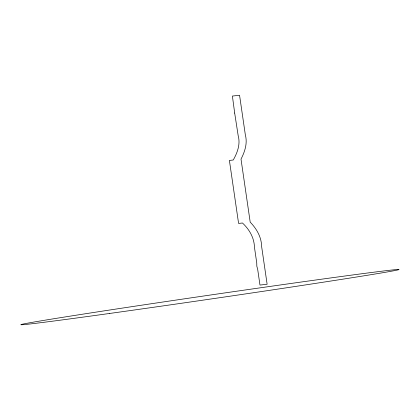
<?xml version="1.0" encoding="UTF-8"?>
<svg xmlns="http://www.w3.org/2000/svg" width="420" height="420" viewBox="0 0 420 420"><rect width="100%" height="100%" fill="white"/><g stroke="black" fill="none" stroke-linecap="round" stroke-linejoin="round"><path stroke-width="0.63" d="M234.675 113.059L238.177 135.66C240.592 144.202 237.41 152.602 233.268 159.999L229.399 160.435L238.591 223.44L242.461 222.999C249.328 229.394 254.195 237.699 254.457 247.265L256.757 263.014L256.825 266.207L257.675 269.315L259.97 285.065L267.13 284.256L261.618 246.456C261.44 236.985 256.615 228.785 250.199 222.128L241.012 159.128C244.86 151.652 247.653 143.278 245.338 134.852L239.558 95.256L232.402 96.059L234.675 113.059M109.52 313.472A191.016 2 -8.3 0 0 398.879 269.624A191.016 2 -8.3 0 0 121.585 308.212A191.016 2 -8.3 0 0 109.52 313.472"/></g></svg>
